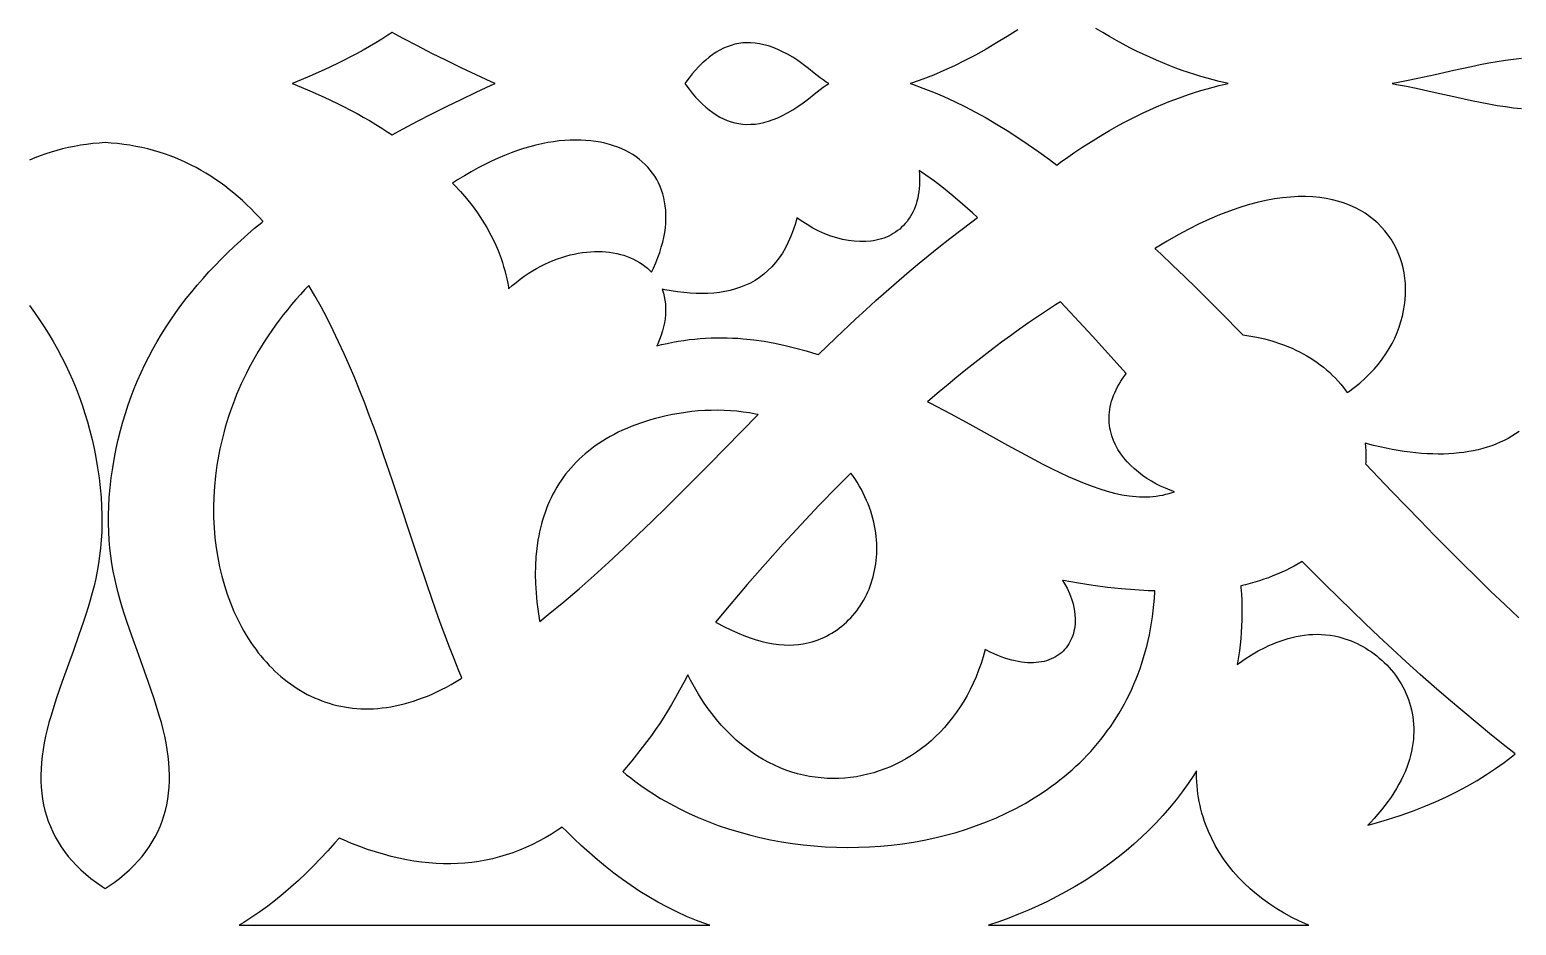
# Model space of a CAD drawing. Extents: x -340 to 340, y -265 to 265.
# Drawn here: x 168 to 220.7, y -214.8 to -183.1 of the extents above; entities that cross this region are included whole.
import ezdxf

# ---------------------------------------------------------------- set-up
doc = ezdxf.new("R2010")
doc.units = 0
doc.layers.add('LAYER_1', color=18, linetype='CONTINUOUS')

msp = doc.modelspace()

# ---------------------------------------------------------------- linework, layer by layer
at = {"layer": 'LAYER_1'}
for points in [[(181.756, -186.335), (182.267, -186.073), (182.784, -185.815), (183.306, -185.561), (183.835, -185.31), (184.369, -185.063), (184.504, -185.002), (184.369, -184.941), (183.835, -184.694), (183.306, -184.444), (182.784, -184.19), (182.267, -183.932), (181.756, -183.669), (181.252, -183.403), (180.861, -183.189), (180.711, -183.285), (180.495, -183.424), (180.277, -183.559), (180.058, -183.689), (179.837, -183.816), (179.614, -183.94), (179.388, -184.06), (179.159, -184.178), (178.925, -184.294), (178.445, -184.52), (177.942, -184.742), (177.412, -184.964), (177.316, -185.002), (177.412, -185.04), (177.942, -185.262), (178.445, -185.484), (178.925, -185.71), (179.159, -185.826), (179.388, -185.944), (179.614, -186.064), (179.837, -186.188), (180.058, -186.315), (180.277, -186.446), (180.495, -186.581), (180.711, -186.72), (180.862, -186.816), (181.253, -186.602)], [(192.469, -183.818), (192.341, -183.892), (192.215, -183.976), (192.091, -184.068), (191.967, -184.17), (191.846, -184.28), (191.726, -184.399), (191.608, -184.526), (191.492, -184.661), (191.377, -184.804), (191.264, -184.956), (191.231, -185.002), (191.264, -185.049), (191.377, -185.2), (191.492, -185.343), (191.608, -185.478), (191.726, -185.605), (191.846, -185.724), (191.967, -185.834), (192.09, -185.936), (192.215, -186.028), (192.341, -186.112), (192.469, -186.186), (192.599, -186.251), (192.73, -186.307), (192.864, -186.354), (192.999, -186.392), (193.137, -186.42), (193.277, -186.438), (193.42, -186.447), (193.566, -186.445), (193.716, -186.434), (193.868, -186.412), (194.025, -186.379), (194.186, -186.334), (194.35, -186.278), (194.518, -186.211), (194.691, -186.131), (194.867, -186.038), (195.047, -185.933), (195.232, -185.814), (195.42, -185.682), (195.613, -185.537), (195.811, -185.376), (195.917, -185.289), (196.024, -185.206), (196.131, -185.129), (196.237, -185.056), (196.322, -185.002), (196.237, -184.948), (196.131, -184.875), (196.023, -184.797), (195.812, -184.629), (195.613, -184.467), (195.42, -184.321), (195.232, -184.19), (195.047, -184.071), (194.867, -183.966), (194.69, -183.873), (194.518, -183.793), (194.35, -183.725), (194.186, -183.669), (194.025, -183.625), (193.868, -183.592), (193.716, -183.57), (193.566, -183.558), (193.42, -183.557), (193.277, -183.565), (193.137, -183.584), (192.999, -183.612), (192.864, -183.649), (192.73, -183.696), (192.599, -183.752)], [(190.041, -191.677), (190.112, -191.532), (190.196, -191.344), (190.271, -191.159), (190.337, -190.977), (190.394, -190.797), (190.442, -190.621), (190.482, -190.448), (190.513, -190.277), (190.536, -190.111), (190.551, -189.947), (190.558, -189.788), (190.558, -189.631), (190.55, -189.479), (190.534, -189.33), (190.511, -189.186), (190.481, -189.045), (190.444, -188.908), (190.4, -188.775), (190.35, -188.647), (190.292, -188.522), (190.229, -188.402), (190.159, -188.286), (190.083, -188.174), (190, -188.067), (189.912, -187.964), (189.817, -187.865), (189.716, -187.771), (189.61, -187.682), (189.497, -187.598), (189.379, -187.519), (189.256, -187.445), (189.126, -187.376), (188.991, -187.312), (188.851, -187.254), (188.705, -187.202), (188.554, -187.155), (188.398, -187.114), (188.237, -187.079), (188.071, -187.05), (187.9, -187.028), (187.724, -187.012), (187.544, -187.003), (187.359, -187), (187.17, -187.004), (186.977, -187.016), (186.779, -187.034), (186.578, -187.06), (186.373, -187.094), (186.164, -187.134), (185.952, -187.183), (185.736, -187.239), (185.517, -187.304), (185.294, -187.376), (185.069, -187.457), (184.841, -187.546), (184.609, -187.644), (184.376, -187.75), (184.139, -187.865), (183.901, -187.989), (183.66, -188.122), (183.416, -188.264), (183.171, -188.415), (183, -188.526), (183.06, -188.587), (183.283, -188.828), (183.494, -189.073), (183.692, -189.322), (183.878, -189.576), (184.051, -189.834), (184.21, -190.097), (184.357, -190.364), (184.491, -190.636), (184.61, -190.912), (184.716, -191.192), (184.765, -191.336), (184.809, -191.479), (184.85, -191.623), (184.887, -191.769), (184.921, -191.916), (184.951, -192.064), (184.978, -192.213), (184.986, -192.264), (185.107, -192.157), (185.249, -192.04), (185.392, -191.93), (185.536, -191.825), (185.681, -191.727), (185.828, -191.635), (185.975, -191.549), (186.122, -191.469), (186.271, -191.394), (186.419, -191.326), (186.568, -191.264), (186.716, -191.207), (186.864, -191.156), (187.012, -191.111), (187.159, -191.071), (187.306, -191.037), (187.451, -191.008), (187.596, -190.985), (187.739, -190.968), (187.881, -190.955), (188.021, -190.949), (188.159, -190.947), (188.296, -190.951), (188.43, -190.96), (188.562, -190.974), (188.692, -190.994), (188.819, -191.018), (188.943, -191.048), (189.065, -191.083), (189.183, -191.123), (189.298, -191.168), (189.409, -191.218), (189.517, -191.273), (189.62, -191.333), (189.72, -191.398), (189.815, -191.468), (189.905, -191.543), (189.991, -191.623)], [(190.421, -192.286), (190.431, -192.312), (190.469, -192.427), (190.499, -192.546), (190.522, -192.669), (190.538, -192.795), (190.546, -192.924), (190.547, -193.057), (190.54, -193.192), (190.526, -193.331), (190.503, -193.472), (190.473, -193.616), (190.434, -193.762), (190.387, -193.911), (190.332, -194.063), (190.268, -194.217), (190.238, -194.282), (190.399, -194.243), (190.598, -194.199), (190.796, -194.16), (190.993, -194.125), (191.189, -194.094), (191.384, -194.069), (191.578, -194.047), (191.771, -194.03), (191.964, -194.016), (192.155, -194.007), (192.346, -194.002), (192.536, -194.001), (192.726, -194.004), (192.915, -194.011), (193.104, -194.021), (193.293, -194.035), (193.666, -194.074), (194.04, -194.128), (194.412, -194.194), (194.784, -194.273), (195.156, -194.365), (195.528, -194.468), (195.899, -194.582), (195.957, -194.6), (196.57, -194.009), (197.276, -193.344), (197.634, -193.014), (197.994, -192.688), (198.357, -192.363), (198.724, -192.042), (199.093, -191.724), (199.467, -191.41), (199.844, -191.099), (200.225, -190.791), (200.61, -190.488), (200.999, -190.189), (201.394, -189.894), (201.594, -189.748), (201.411, -189.579), (201.061, -189.266), (200.721, -188.975), (200.392, -188.706), (200.073, -188.461), (199.765, -188.24), (199.616, -188.139), (199.533, -188.085), (199.541, -188.22), (199.544, -188.35), (199.544, -188.477), (199.539, -188.599), (199.529, -188.719), (199.515, -188.835), (199.497, -188.948), (199.475, -189.057), (199.449, -189.163), (199.418, -189.266), (199.384, -189.364), (199.345, -189.46), (199.303, -189.552), (199.257, -189.64), (199.207, -189.724), (199.154, -189.805), (199.097, -189.882), (199.037, -189.955), (198.974, -190.025), (198.907, -190.09), (198.837, -190.152), (198.765, -190.209), (198.69, -190.263), (198.612, -190.312), (198.532, -190.357), (198.449, -190.399), (198.365, -190.436), (198.278, -190.47), (198.19, -190.499), (198.1, -190.525), (198.008, -190.547), (197.914, -190.565), (197.818, -190.579), (197.627, -190.596), (197.429, -190.598), (197.227, -190.586), (197.022, -190.56), (196.815, -190.52), (196.606, -190.466), (196.396, -190.399), (196.186, -190.318), (195.975, -190.223), (195.765, -190.116), (195.557, -189.995), (195.35, -189.861), (195.198, -189.752), (195.144, -189.952), (195.068, -190.187), (194.983, -190.41), (194.891, -190.62), (194.791, -190.817), (194.682, -191.003), (194.566, -191.177), (194.442, -191.338), (194.311, -191.488), (194.172, -191.626), (194.027, -191.753), (193.874, -191.868), (193.715, -191.971), (193.55, -192.063), (193.379, -192.144), (193.203, -192.215), (193.021, -192.275), (192.835, -192.325), (192.644, -192.365), (192.449, -192.396), (192.249, -192.417), (192.045, -192.43), (191.837, -192.435), (191.625, -192.431), (191.41, -192.42), (191.191, -192.402), (190.969, -192.376), (190.743, -192.343), (190.514, -192.304)], [(213.622, -194.873), (213.738, -194.958), (213.851, -195.046), (213.962, -195.138), (214.07, -195.233), (214.174, -195.332), (214.275, -195.434), (214.372, -195.54), (214.466, -195.649), (214.555, -195.762), (214.641, -195.878), (214.686, -195.945), (214.736, -195.912), (214.94, -195.762), (215.133, -195.606), (215.315, -195.445), (215.485, -195.279), (215.644, -195.108), (215.793, -194.933), (215.93, -194.754), (216.057, -194.572), (216.173, -194.387), (216.278, -194.199), (216.373, -194.01), (216.457, -193.818), (216.531, -193.625), (216.594, -193.431), (216.647, -193.237), (216.69, -193.042), (216.722, -192.847), (216.744, -192.653), (216.757, -192.46), (216.759, -192.269), (216.751, -192.079), (216.733, -191.891), (216.706, -191.706), (216.669, -191.524), (216.622, -191.346), (216.566, -191.171), (216.5, -191), (216.424, -190.833), (216.339, -190.672), (216.245, -190.515), (216.141, -190.364), (216.029, -190.219), (215.906, -190.081), (215.775, -189.949), (215.634, -189.823), (215.485, -189.705), (215.325, -189.595), (215.157, -189.493), (214.979, -189.399), (214.792, -189.315), (214.595, -189.239), (214.389, -189.173), (214.174, -189.117), (213.949, -189.072), (213.715, -189.037), (213.471, -189.015), (213.218, -189.004), (212.955, -189.005), (212.683, -189.019), (212.401, -189.047), (212.11, -189.088), (211.81, -189.143), (211.5, -189.213), (211.182, -189.299), (210.854, -189.399), (210.517, -189.516), (210.171, -189.649), (209.816, -189.8), (209.452, -189.967), (209.08, -190.152), (208.698, -190.355), (208.308, -190.577), (207.901, -190.824), (207.875, -190.837), (208.084, -191.032), (208.504, -191.431), (208.926, -191.836), (209.347, -192.248), (210.191, -193.089), (210.988, -193.899), (211.203, -193.928), (211.49, -193.979), (211.775, -194.044), (212.057, -194.122), (212.333, -194.213), (212.471, -194.264), (212.606, -194.318), (212.74, -194.375), (212.872, -194.436), (213.003, -194.5), (213.131, -194.568), (213.257, -194.639), (213.381, -194.713), (213.503, -194.791)], [(182.61, -206.457), (182.78, -206.369), (182.952, -206.274), (183.124, -206.175), (183.298, -206.069), (183.332, -206.047), (183.224, -205.793), (183.054, -205.375), (182.888, -204.951), (182.724, -204.52), (182.564, -204.084), (182.405, -203.643), (182.095, -202.747), (181.789, -201.837), (181.485, -200.918), (181.18, -199.993), (180.871, -199.067), (180.554, -198.143), (180.393, -197.684), (180.228, -197.227), (180.06, -196.773), (179.888, -196.323), (179.713, -195.876), (179.533, -195.434), (179.348, -194.997), (179.158, -194.566), (178.963, -194.141), (178.762, -193.722), (178.555, -193.311), (178.341, -192.907), (178.12, -192.512), (177.906, -192.149), (177.771, -192.291), (177.608, -192.468), (177.449, -192.647), (177.295, -192.826), (177.146, -193.007), (177.001, -193.189), (176.861, -193.373), (176.725, -193.557), (176.593, -193.742), (176.466, -193.928), (176.344, -194.115), (176.225, -194.302), (176.111, -194.49), (176.001, -194.679), (175.896, -194.869), (175.794, -195.059), (175.697, -195.25), (175.604, -195.441), (175.515, -195.632), (175.43, -195.824), (175.35, -196.016), (175.273, -196.208), (175.2, -196.4), (175.131, -196.592), (175.066, -196.785), (175.005, -196.977), (174.948, -197.169), (174.894, -197.362), (174.845, -197.553), (174.799, -197.745), (174.757, -197.936), (174.718, -198.127), (174.683, -198.318), (174.652, -198.508), (174.625, -198.697), (174.601, -198.885), (174.564, -199.262), (174.54, -199.635), (174.531, -200.004), (174.534, -200.368), (174.551, -200.729), (174.581, -201.084), (174.624, -201.434), (174.679, -201.778), (174.746, -202.115), (174.825, -202.446), (174.915, -202.769), (175.017, -203.084), (175.131, -203.391), (175.255, -203.689), (175.389, -203.978), (175.534, -204.258), (175.61, -204.393), (175.689, -204.526), (175.77, -204.657), (175.854, -204.785), (175.939, -204.91), (176.028, -205.032), (176.118, -205.152), (176.211, -205.268), (176.306, -205.382), (176.403, -205.492), (176.503, -205.6), (176.604, -205.704), (176.708, -205.805), (176.814, -205.902), (176.921, -205.997), (177.031, -206.088), (177.143, -206.176), (177.257, -206.26), (177.372, -206.34), (177.49, -206.418), (177.609, -206.491), (177.73, -206.561), (177.853, -206.627), (177.978, -206.689), (178.104, -206.748), (178.232, -206.803), (178.362, -206.854), (178.494, -206.9), (178.627, -206.943), (178.762, -206.982), (178.898, -207.017), (179.036, -207.047), (179.176, -207.073), (179.317, -207.095), (179.46, -207.113), (179.604, -207.126), (179.75, -207.135), (179.897, -207.139), (180.046, -207.139), (180.196, -207.134), (180.348, -207.124), (180.501, -207.109), (180.655, -207.09), (180.811, -207.066), (180.969, -207.037), (181.127, -207.002), (181.287, -206.963), (181.448, -206.919), (181.611, -206.869), (181.774, -206.814), (181.939, -206.754), (182.105, -206.688), (182.272, -206.616), (182.441, -206.539)], [(208.383, -199.515), (208.495, -199.48), (208.567, -199.455), (208.418, -199.4), (208.249, -199.331), (208.081, -199.254), (207.916, -199.17), (207.754, -199.079), (207.596, -198.981), (207.443, -198.876), (207.295, -198.764), (207.154, -198.646), (207.02, -198.521), (206.893, -198.39), (206.776, -198.251), (206.668, -198.107), (206.57, -197.956), (206.483, -197.798), (206.409, -197.635), (206.349, -197.468), (206.324, -197.379), (206.303, -197.29), (206.285, -197.201), (206.272, -197.11), (206.262, -197.018), (206.257, -196.925), (206.256, -196.831), (206.26, -196.735), (206.268, -196.639), (206.28, -196.542), (206.297, -196.445), (206.319, -196.346), (206.346, -196.247), (206.378, -196.147), (206.414, -196.047), (206.455, -195.947), (206.502, -195.845), (206.553, -195.744), (206.61, -195.642), (206.672, -195.539), (206.739, -195.436), (206.811, -195.333), (206.864, -195.263), (205.664, -193.949), (205.033, -193.264), (204.532, -192.725), (204.353, -192.839), (204.035, -193.047), (203.717, -193.26), (203.4, -193.478), (203.082, -193.7), (202.765, -193.928), (202.448, -194.16), (202.132, -194.397), (201.815, -194.638), (201.499, -194.885), (201.182, -195.136), (200.866, -195.391), (200.551, -195.651), (200.235, -195.916), (199.92, -196.186), (199.825, -196.268), (199.901, -196.308), (200.62, -196.685), (201.319, -197.065), (202.656, -197.805), (203.294, -198.152), (203.912, -198.478), (204.214, -198.63), (204.511, -198.774), (204.803, -198.91), (205.09, -199.036), (205.372, -199.152), (205.65, -199.257), (205.922, -199.351), (206.19, -199.433), (206.452, -199.501), (206.71, -199.557), (206.964, -199.598), (207.088, -199.613), (207.211, -199.624), (207.333, -199.631), (207.454, -199.635), (207.574, -199.635), (207.693, -199.63), (207.81, -199.622), (207.927, -199.609), (208.042, -199.592), (208.157, -199.571), (208.27, -199.545)], [(186.841, -199.06), (186.764, -199.177), (186.691, -199.296), (186.621, -199.417), (186.555, -199.54), (186.492, -199.665), (186.433, -199.792), (186.377, -199.921), (186.325, -200.052), (186.275, -200.184), (186.23, -200.319), (186.187, -200.456), (186.148, -200.594), (186.112, -200.734), (186.08, -200.876), (186.05, -201.02), (186.024, -201.164), (185.982, -201.461), (185.952, -201.763), (185.934, -202.071), (185.929, -202.385), (185.936, -202.704), (185.956, -203.028), (185.987, -203.357), (186.03, -203.69), (186.084, -204.028), (186.088, -204.047), (186.39, -203.805), (186.94, -203.35), (187.48, -202.888), (188.012, -202.42), (188.536, -201.947), (189.053, -201.468), (189.565, -200.984), (190.072, -200.495), (190.576, -200.002), (191.076, -199.506), (192.073, -198.503), (193.824, -196.723), (193.732, -196.703), (193.512, -196.664), (193.29, -196.631), (193.067, -196.606), (192.842, -196.587), (192.616, -196.575), (192.388, -196.57), (192.161, -196.571), (191.932, -196.579), (191.704, -196.594), (191.476, -196.616), (191.247, -196.644), (191.02, -196.678), (190.793, -196.719), (190.567, -196.766), (190.377, -196.811), (190.191, -196.859), (190.01, -196.91), (189.834, -196.964), (189.662, -197.021), (189.494, -197.08), (189.33, -197.143), (189.171, -197.209), (189.016, -197.277), (188.866, -197.349), (188.719, -197.423), (188.577, -197.499), (188.439, -197.578), (188.305, -197.66), (188.175, -197.745), (188.049, -197.832), (187.927, -197.921), (187.81, -198.013), (187.696, -198.107), (187.586, -198.204), (187.479, -198.303), (187.377, -198.405), (187.278, -198.508), (187.183, -198.614), (187.092, -198.722), (187.005, -198.833), (186.921, -198.945)], [(197.608, -199.629), (197.545, -199.5), (197.479, -199.372), (197.407, -199.243), (197.331, -199.116), (197.25, -198.988), (197.164, -198.861), (197.112, -198.79), (196.629, -199.272), (195.987, -199.932), (195.347, -200.608), (194.709, -201.301), (194.072, -202.012), (193.434, -202.741), (192.795, -203.49), (192.309, -204.072), (192.356, -204.098), (192.607, -204.227), (192.851, -204.344), (193.087, -204.449), (193.317, -204.541), (193.54, -204.622), (193.757, -204.692), (193.967, -204.75), (194.17, -204.797), (194.366, -204.833), (194.557, -204.859), (194.741, -204.874), (194.919, -204.88), (195.09, -204.876), (195.257, -204.862), (195.418, -204.839), (195.528, -204.818), (195.636, -204.792), (195.743, -204.763), (195.849, -204.73), (195.952, -204.694), (196.053, -204.653), (196.153, -204.61), (196.25, -204.562), (196.345, -204.512), (196.439, -204.458), (196.53, -204.401), (196.619, -204.341), (196.705, -204.277), (196.79, -204.211), (196.872, -204.142), (196.952, -204.069), (197.029, -203.994), (197.104, -203.916), (197.177, -203.836), (197.247, -203.752), (197.314, -203.667), (197.378, -203.578), (197.44, -203.488), (197.499, -203.395), (197.556, -203.3), (197.609, -203.202), (197.659, -203.103), (197.707, -203.001), (197.751, -202.897), (197.793, -202.792), (197.831, -202.685), (197.866, -202.576), (197.897, -202.465), (197.926, -202.353), (197.951, -202.239), (197.972, -202.124), (197.991, -202.007), (198.005, -201.889), (198.016, -201.77), (198.024, -201.65), (198.028, -201.528), (198.028, -201.406), (198.024, -201.283), (198.017, -201.159), (198.005, -201.034), (197.99, -200.908), (197.971, -200.782), (197.947, -200.655), (197.92, -200.528), (197.888, -200.4), (197.852, -200.272), (197.812, -200.144), (197.768, -200.015), (197.719, -199.886), (197.666, -199.758)], [(219.625, -209.469), (219.946, -209.255), (220.255, -209.035), (220.552, -208.807), (220.646, -208.73), (220.324, -208.481), (219.807, -208.069), (219.293, -207.651), (218.783, -207.226), (218.277, -206.796), (217.775, -206.36), (217.277, -205.92), (216.783, -205.475), (216.294, -205.026), (215.808, -204.574), (215.327, -204.118), (214.85, -203.66), (214.377, -203.2), (213.909, -202.738), (213.445, -202.275), (213.098, -201.925), (212.958, -202.007), (212.815, -202.087), (212.669, -202.163), (212.52, -202.237), (212.369, -202.306), (212.215, -202.373), (212.06, -202.436), (211.902, -202.496), (211.742, -202.553), (211.581, -202.606), (211.416, -202.657), (211.086, -202.747), (210.922, -202.785), (210.927, -202.843), (210.942, -203.075), (210.952, -203.306), (210.957, -203.534), (210.958, -203.761), (210.955, -203.987), (210.947, -204.21), (210.934, -204.432), (210.918, -204.652), (210.897, -204.871), (210.871, -205.087), (210.842, -205.302), (210.808, -205.515), (210.798, -205.57), (210.867, -205.517), (211.074, -205.371), (211.297, -205.228), (211.533, -205.091), (211.781, -204.962), (211.911, -204.901), (212.043, -204.844), (212.177, -204.79), (212.314, -204.739), (212.453, -204.692), (212.594, -204.65), (212.737, -204.612), (212.882, -204.579), (213.029, -204.551), (213.177, -204.529), (213.326, -204.513), (213.477, -204.503), (213.628, -204.499), (213.78, -204.503), (213.933, -204.514), (214.086, -204.532), (214.24, -204.559), (214.392, -204.593), (214.503, -204.624), (214.612, -204.658), (214.721, -204.695), (214.829, -204.737), (214.935, -204.782), (215.041, -204.83), (215.145, -204.882), (215.248, -204.938), (215.349, -204.997), (215.449, -205.059), (215.546, -205.124), (215.642, -205.193), (215.736, -205.265), (215.828, -205.34), (215.917, -205.419), (216.004, -205.5), (216.089, -205.584), (216.171, -205.672), (216.25, -205.762), (216.326, -205.855), (216.399, -205.951), (216.469, -206.049), (216.536, -206.15), (216.599, -206.254), (216.659, -206.361), (216.715, -206.47), (216.767, -206.581), (216.816, -206.695), (216.86, -206.811), (216.899, -206.93), (216.935, -207.05), (216.966, -207.173), (216.992, -207.298), (217.013, -207.425), (217.03, -207.554), (217.041, -207.685), (217.048, -207.817), (217.048, -207.951), (217.044, -208.087), (217.034, -208.224), (217.018, -208.363), (216.997, -208.503), (216.969, -208.644), (216.936, -208.787), (216.896, -208.93), (216.85, -209.075), (216.798, -209.221), (216.739, -209.367), (216.674, -209.514), (216.603, -209.663), (216.524, -209.811), (216.439, -209.961), (216.347, -210.111), (216.247, -210.262), (216.141, -210.413), (216.027, -210.565), (215.906, -210.717), (215.778, -210.869), (215.642, -211.022), (215.498, -211.175), (215.416, -211.258), (215.651, -211.196), (216.116, -211.06), (216.566, -210.915), (216.999, -210.762), (217.417, -210.6), (217.821, -210.431), (218.209, -210.254), (218.584, -210.069), (218.944, -209.876), (219.291, -209.676)], [(207.285, -205.897), (207.353, -205.709), (207.418, -205.518), (207.478, -205.324), (207.535, -205.127), (207.588, -204.927), (207.637, -204.725), (207.682, -204.519), (207.723, -204.31), (207.76, -204.098), (207.792, -203.883), (207.82, -203.665), (207.844, -203.444), (207.864, -203.22), (207.879, -202.993), (207.88, -202.963), (207.635, -202.956), (207.17, -202.929), (206.691, -202.89), (206.198, -202.838), (205.69, -202.772), (205.167, -202.693), (204.629, -202.599), (204.601, -202.593), (204.664, -202.69), (204.766, -202.872), (204.852, -203.056), (204.923, -203.24), (204.979, -203.423), (205.02, -203.605), (205.045, -203.785), (205.054, -203.96), (205.054, -204.05), (205.049, -204.136), (205.04, -204.221), (205.027, -204.304), (205.011, -204.387), (204.99, -204.467), (204.966, -204.546), (204.937, -204.623), (204.904, -204.698), (204.868, -204.771), (204.827, -204.841), (204.782, -204.909), (204.734, -204.974), (204.681, -205.037), (204.624, -205.096), (204.564, -205.151), (204.5, -205.204), (204.432, -205.252), (204.36, -205.297), (204.285, -205.338), (204.207, -205.375), (204.126, -205.407), (204.041, -205.435), (203.953, -205.459), (203.863, -205.479), (203.769, -205.493), (203.673, -205.504), (203.574, -205.509), (203.472, -205.51), (203.368, -205.506), (203.261, -205.498), (203.151, -205.484), (203.039, -205.466), (202.924, -205.442), (202.806, -205.414), (202.686, -205.38), (202.564, -205.341), (202.438, -205.297), (202.31, -205.248), (202.18, -205.193), (202.047, -205.132), (201.911, -205.066), (201.865, -205.041), (201.795, -205.293), (201.718, -205.537), (201.633, -205.776), (201.541, -206.008), (201.442, -206.234), (201.336, -206.453), (201.223, -206.665), (201.105, -206.871), (200.979, -207.071), (200.848, -207.263), (200.712, -207.448), (200.569, -207.627), (200.421, -207.798), (200.269, -207.962), (200.111, -208.119), (199.949, -208.268), (199.782, -208.41), (199.611, -208.545), (199.436, -208.672), (199.257, -208.791), (199.074, -208.902), (198.888, -209.006), (198.699, -209.102), (198.507, -209.189), (198.313, -209.269), (198.115, -209.34), (197.916, -209.404), (197.715, -209.458), (197.511, -209.505), (197.306, -209.543), (197.1, -209.572), (196.893, -209.593), (196.685, -209.605), (196.476, -209.608), (196.266, -209.602), (196.057, -209.587), (195.847, -209.564), (195.638, -209.531), (195.429, -209.489), (195.221, -209.437), (195.014, -209.377), (194.808, -209.306), (194.603, -209.227), (194.4, -209.138), (194.199, -209.039), (194, -208.931), (193.804, -208.813), (193.61, -208.686), (193.419, -208.548), (193.231, -208.401), (193.046, -208.244), (192.865, -208.077), (192.687, -207.9), (192.514, -207.713), (192.344, -207.516), (192.179, -207.309), (192.018, -207.092), (191.862, -206.864), (191.711, -206.626), (191.565, -206.378), (191.425, -206.12), (191.334, -205.939), (191.195, -206.205), (191.043, -206.483), (190.898, -206.742), (190.757, -206.986), (190.617, -207.217), (190.478, -207.439), (190.336, -207.654), (190.191, -207.867), (190.04, -208.079), (189.882, -208.293), (189.714, -208.514), (189.344, -208.983), (189.035, -209.362), (189.166, -209.472), (189.309, -209.585), (189.453, -209.696), (189.75, -209.911), (190.056, -210.116), (190.37, -210.311), (190.692, -210.495), (191.022, -210.67), (191.36, -210.834), (191.704, -210.988), (192.055, -211.132), (192.411, -211.265), (192.773, -211.388), (193.141, -211.5), (193.512, -211.603), (193.888, -211.694), (194.267, -211.775), (194.65, -211.846), (195.035, -211.906), (195.423, -211.955), (195.813, -211.994), (196.203, -212.022), (196.595, -212.039), (196.987, -212.045), (197.38, -212.041), (197.771, -212.026), (198.162, -212), (198.551, -211.963), (198.939, -211.916), (199.324, -211.857), (199.707, -211.788), (200.086, -211.707), (200.461, -211.616), (200.833, -211.513), (201.2, -211.4), (201.561, -211.275), (201.918, -211.14), (202.268, -210.993), (202.612, -210.836), (202.949, -210.667), (203.279, -210.487), (203.602, -210.296), (203.759, -210.197), (203.915, -210.094), (204.068, -209.989), (204.22, -209.881), (204.369, -209.77), (204.516, -209.657), (204.661, -209.54), (204.803, -209.421), (204.943, -209.299), (205.08, -209.174), (205.215, -209.047), (205.347, -208.916), (205.476, -208.783), (205.603, -208.647), (205.726, -208.508), (205.847, -208.366), (205.965, -208.222), (206.081, -208.074), (206.193, -207.924), (206.302, -207.771), (206.408, -207.615), (206.51, -207.456), (206.61, -207.295), (206.706, -207.13), (206.799, -206.963), (206.889, -206.792), (206.975, -206.619), (207.058, -206.443), (207.137, -206.264), (207.213, -206.082)], [(209.545, -210.83), (209.51, -210.696), (209.478, -210.561), (209.449, -210.425), (209.425, -210.288), (209.404, -210.149), (209.386, -210.01), (209.373, -209.87), (209.363, -209.729), (209.357, -209.587), (209.355, -209.444), (209.356, -209.332), (209.258, -209.489), (209.057, -209.788), (208.847, -210.08), (208.628, -210.365), (208.4, -210.644), (208.163, -210.915), (207.918, -211.18), (207.664, -211.437), (207.402, -211.688), (207.133, -211.931), (206.857, -212.167), (206.573, -212.396), (206.282, -212.617), (205.985, -212.831), (205.681, -213.038), (205.371, -213.237), (205.055, -213.428), (204.734, -213.612), (204.407, -213.788), (204.075, -213.956), (203.738, -214.116), (203.397, -214.269), (203.051, -214.414), (202.701, -214.55), (202.347, -214.678), (201.989, -214.799), (201.98, -214.802), (213.326, -214.802), (213.29, -214.787), (213.004, -214.66), (212.726, -214.523), (212.457, -214.376), (212.197, -214.221), (211.946, -214.056), (211.705, -213.883), (211.474, -213.701), (211.253, -213.512), (211.042, -213.314), (210.843, -213.109), (210.654, -212.896), (210.477, -212.677), (210.312, -212.45), (210.159, -212.217), (210.018, -211.978), (209.89, -211.732), (209.774, -211.481), (209.673, -211.226), (209.627, -211.094), (209.584, -210.963)], [(192.117, -214.802), (192.098, -214.795), (191.869, -214.714), (191.641, -214.629), (191.29, -214.486), (190.945, -214.331), (190.607, -214.165), (190.275, -213.987), (189.951, -213.799), (189.632, -213.601), (189.32, -213.394), (189.014, -213.178), (188.714, -212.954), (188.419, -212.722), (188.131, -212.483), (187.847, -212.238), (187.57, -211.987), (187.297, -211.731), (187.029, -211.47), (186.886, -211.325), (186.721, -211.436), (186.501, -211.576), (186.278, -211.707), (186.053, -211.83), (185.826, -211.944), (185.596, -212.049), (185.365, -212.146), (185.132, -212.234), (184.896, -212.313), (184.659, -212.384), (184.419, -212.445), (184.177, -212.498), (183.932, -212.542), (183.686, -212.577), (183.437, -212.603), (183.186, -212.62), (182.933, -212.628), (182.677, -212.626), (182.419, -212.616), (182.159, -212.597), (181.896, -212.568), (181.632, -212.531), (181.364, -212.484), (181.095, -212.428), (180.823, -212.364), (180.548, -212.29), (180.271, -212.207), (179.991, -212.114), (179.709, -212.013), (179.424, -211.902), (179.136, -211.783), (178.982, -211.715), (178.83, -211.889), (178.577, -212.17), (178.322, -212.443), (178.064, -212.709), (177.803, -212.966), (177.54, -213.216), (177.273, -213.457), (177.003, -213.689), (176.73, -213.911), (176.454, -214.124), (176.174, -214.328), (175.891, -214.521), (175.604, -214.703), (175.436, -214.802)]]:
    msp.add_lwpolyline(points, close=True, dxfattribs=at)
for points in [[(203.02, -183.094), (202.646, -183.335), (202.272, -183.565), (201.898, -183.785), (201.525, -183.992), (201.151, -184.188), (200.778, -184.371), (200.405, -184.542), (200.032, -184.7), (199.659, -184.845), (199.287, -184.976), (199.204, -185.002), (199.287, -185.028), (199.659, -185.159), (200.032, -185.304), (200.405, -185.462), (200.778, -185.633), (201.151, -185.816), (201.525, -186.012), (201.898, -186.219), (202.272, -186.439), (202.646, -186.669), (203.02, -186.91), (203.394, -187.161), (203.769, -187.423), (204.143, -187.694), (204.399, -187.885), (204.534, -187.787), (204.788, -187.607), (205.04, -187.434), (205.29, -187.267), (205.539, -187.107), (205.785, -186.953), (206.03, -186.805), (206.274, -186.663), (206.515, -186.527), (206.755, -186.396), (206.994, -186.272), (207.23, -186.153), (207.465, -186.039), (207.699, -185.931), (207.93, -185.829), (208.16, -185.731), (208.389, -185.639), (208.616, -185.552), (208.841, -185.47), (209.064, -185.392), (209.286, -185.32), (209.507, -185.251), (209.726, -185.188), (209.943, -185.129), (210.159, -185.074), (210.373, -185.024), (210.472, -185.002), (210.374, -184.981), (210.159, -184.93), (209.944, -184.875), (209.726, -184.816), (209.508, -184.753), (209.287, -184.685), (209.065, -184.612), (208.842, -184.534), (208.616, -184.452), (208.389, -184.365), (208.161, -184.273), (207.931, -184.175), (207.699, -184.072), (207.466, -183.965), (207.231, -183.851), (206.994, -183.732), (206.756, -183.608), (206.516, -183.477), (206.274, -183.341), (206.031, -183.199), (205.785, -183.051)], [(220.865, -184.12), (220.584, -184.148), (220.297, -184.186), (220.005, -184.231), (219.707, -184.283), (219.405, -184.341), (219.097, -184.404), (218.464, -184.542), (217.809, -184.688), (217.132, -184.835), (216.785, -184.907), (216.431, -184.975), (216.282, -185.002), (216.431, -185.029), (216.785, -185.097), (217.132, -185.169), (217.809, -185.316), (218.464, -185.462), (219.097, -185.6), (219.405, -185.663), (219.707, -185.721), (220.005, -185.773), (220.297, -185.818), (220.584, -185.856), (220.865, -185.884)], [(168.009, -192.861), (168.19, -193.109), (168.365, -193.361), (168.534, -193.616), (168.697, -193.875), (168.854, -194.138), (169.005, -194.404), (169.149, -194.674), (169.287, -194.948), (169.419, -195.226), (169.544, -195.509), (169.662, -195.795), (169.774, -196.085), (169.878, -196.38), (169.976, -196.679), (170.067, -196.983), (170.152, -197.291), (170.229, -197.603), (170.298, -197.92), (170.361, -198.241), (170.424, -198.609), (170.475, -198.965), (170.516, -199.309), (170.546, -199.642), (170.566, -199.965), (170.576, -200.278), (170.577, -200.582), (170.57, -200.878), (170.553, -201.167), (170.528, -201.449), (170.496, -201.725), (170.456, -201.995), (170.41, -202.261), (170.357, -202.523), (170.298, -202.781), (170.233, -203.037), (170.163, -203.291), (170.088, -203.543), (170.01, -203.796), (169.927, -204.048), (169.751, -204.556), (169.565, -205.075), (169.173, -206.167), (168.973, -206.753), (168.874, -207.058), (168.776, -207.372), (168.703, -207.622), (168.639, -207.867), (168.582, -208.109), (168.534, -208.348), (168.494, -208.583), (168.462, -208.814), (168.439, -209.042), (168.424, -209.267), (168.417, -209.487), (168.419, -209.704), (168.43, -209.918), (168.449, -210.127), (168.477, -210.333), (168.514, -210.536), (168.56, -210.734), (168.614, -210.929), (168.678, -211.121), (168.751, -211.309), (168.833, -211.493), (168.924, -211.674), (169.025, -211.851), (169.135, -212.025), (169.255, -212.195), (169.385, -212.362), (169.525, -212.526), (169.675, -212.686), (169.836, -212.842), (170.007, -212.995), (170.189, -213.145), (170.381, -213.291), (170.584, -213.433), (170.693, -213.503), (170.802, -213.433), (171.006, -213.291), (171.198, -213.145), (171.38, -212.995), (171.551, -212.842), (171.712, -212.686), (171.862, -212.526), (172.002, -212.362), (172.132, -212.195), (172.252, -212.025), (172.363, -211.851), (172.463, -211.674), (172.555, -211.493), (172.637, -211.309), (172.709, -211.121), (172.773, -210.929), (172.828, -210.734), (172.873, -210.536), (172.91, -210.333), (172.938, -210.127), (172.958, -209.918), (172.968, -209.704), (172.97, -209.487), (172.964, -209.267), (172.949, -209.042), (172.925, -208.814), (172.893, -208.583), (172.853, -208.348), (172.805, -208.109), (172.748, -207.867), (172.684, -207.622), (172.611, -207.372), (172.513, -207.058), (172.414, -206.753), (172.214, -206.167), (171.822, -205.075), (171.636, -204.557), (171.461, -204.049), (171.378, -203.796), (171.299, -203.544), (171.224, -203.291), (171.154, -203.037), (171.09, -202.782), (171.031, -202.523), (170.978, -202.261), (170.931, -201.996), (170.891, -201.725), (170.859, -201.449), (170.834, -201.167), (170.817, -200.878), (170.809, -200.582), (170.81, -200.278), (170.82, -199.965), (170.84, -199.642), (170.87, -199.309), (170.911, -198.965), (170.962, -198.609), (171.024, -198.241), (171.087, -197.92), (171.157, -197.603), (171.234, -197.29), (171.318, -196.983), (171.409, -196.679), (171.508, -196.38), (171.612, -196.085), (171.724, -195.795), (171.843, -195.509), (171.968, -195.226), (172.099, -194.948), (172.237, -194.674), (172.382, -194.404), (172.532, -194.137), (172.689, -193.875), (172.853, -193.616), (173.022, -193.361), (173.197, -193.109), (173.378, -192.861), (173.565, -192.616), (173.758, -192.374), (173.957, -192.136), (174.161, -191.901), (174.37, -191.669), (174.586, -191.441), (174.806, -191.215), (175.032, -190.992), (175.263, -190.772), (175.5, -190.554), (175.741, -190.339), (175.987, -190.127), (176.238, -189.918), (176.281, -189.883), (176.278, -189.879), (176.137, -189.725), (175.994, -189.574), (175.849, -189.428), (175.701, -189.284), (175.552, -189.145), (175.399, -189.01), (175.245, -188.878), (175.087, -188.751), (174.928, -188.628), (174.766, -188.508), (174.601, -188.394), (174.433, -188.283), (174.263, -188.177), (174.09, -188.075), (173.915, -187.978), (173.736, -187.885), (173.555, -187.797), (173.371, -187.714), (173.183, -187.635), (172.993, -187.562), (172.8, -187.493), (172.603, -187.429), (172.403, -187.37), (172.2, -187.317), (171.994, -187.269), (171.784, -187.225), (171.571, -187.188), (171.354, -187.156), (171.134, -187.129), (170.91, -187.108), (170.693, -187.093), (170.477, -187.108), (170.253, -187.129), (170.033, -187.156), (169.816, -187.188), (169.603, -187.225), (169.393, -187.269), (169.187, -187.317), (168.984, -187.37), (168.784, -187.429), (168.588, -187.493), (168.394, -187.562), (168.204, -187.635), (168.017, -187.714)], [(220.781, -197.316), (220.654, -197.404), (220.523, -197.486), (220.388, -197.564), (220.249, -197.636), (220.105, -197.703), (219.958, -197.766), (219.808, -197.823), (219.653, -197.875), (219.495, -197.922), (219.333, -197.964), (219.168, -198), (218.999, -198.032), (218.826, -198.059), (218.651, -198.081), (218.471, -198.098), (218.289, -198.11), (218.103, -198.117), (217.914, -198.119), (217.721, -198.115), (217.525, -198.108), (217.326, -198.095), (217.124, -198.077), (216.919, -198.054), (216.71, -198.026), (216.498, -197.993), (216.284, -197.956), (216.066, -197.913), (215.845, -197.866), (215.62, -197.813), (215.326, -197.734), (215.338, -197.865), (215.347, -198.007), (215.351, -198.147), (215.351, -198.285), (215.347, -198.422), (215.344, -198.466), (216.277, -199.444), (217.273, -200.476), (217.772, -200.985), (218.271, -201.49), (218.77, -201.99), (219.27, -202.483), (219.77, -202.969), (220.271, -203.447), (220.772, -203.917)]]:
    msp.add_lwpolyline(points, dxfattribs=at)

doc.saveas('drawing.dxf')
